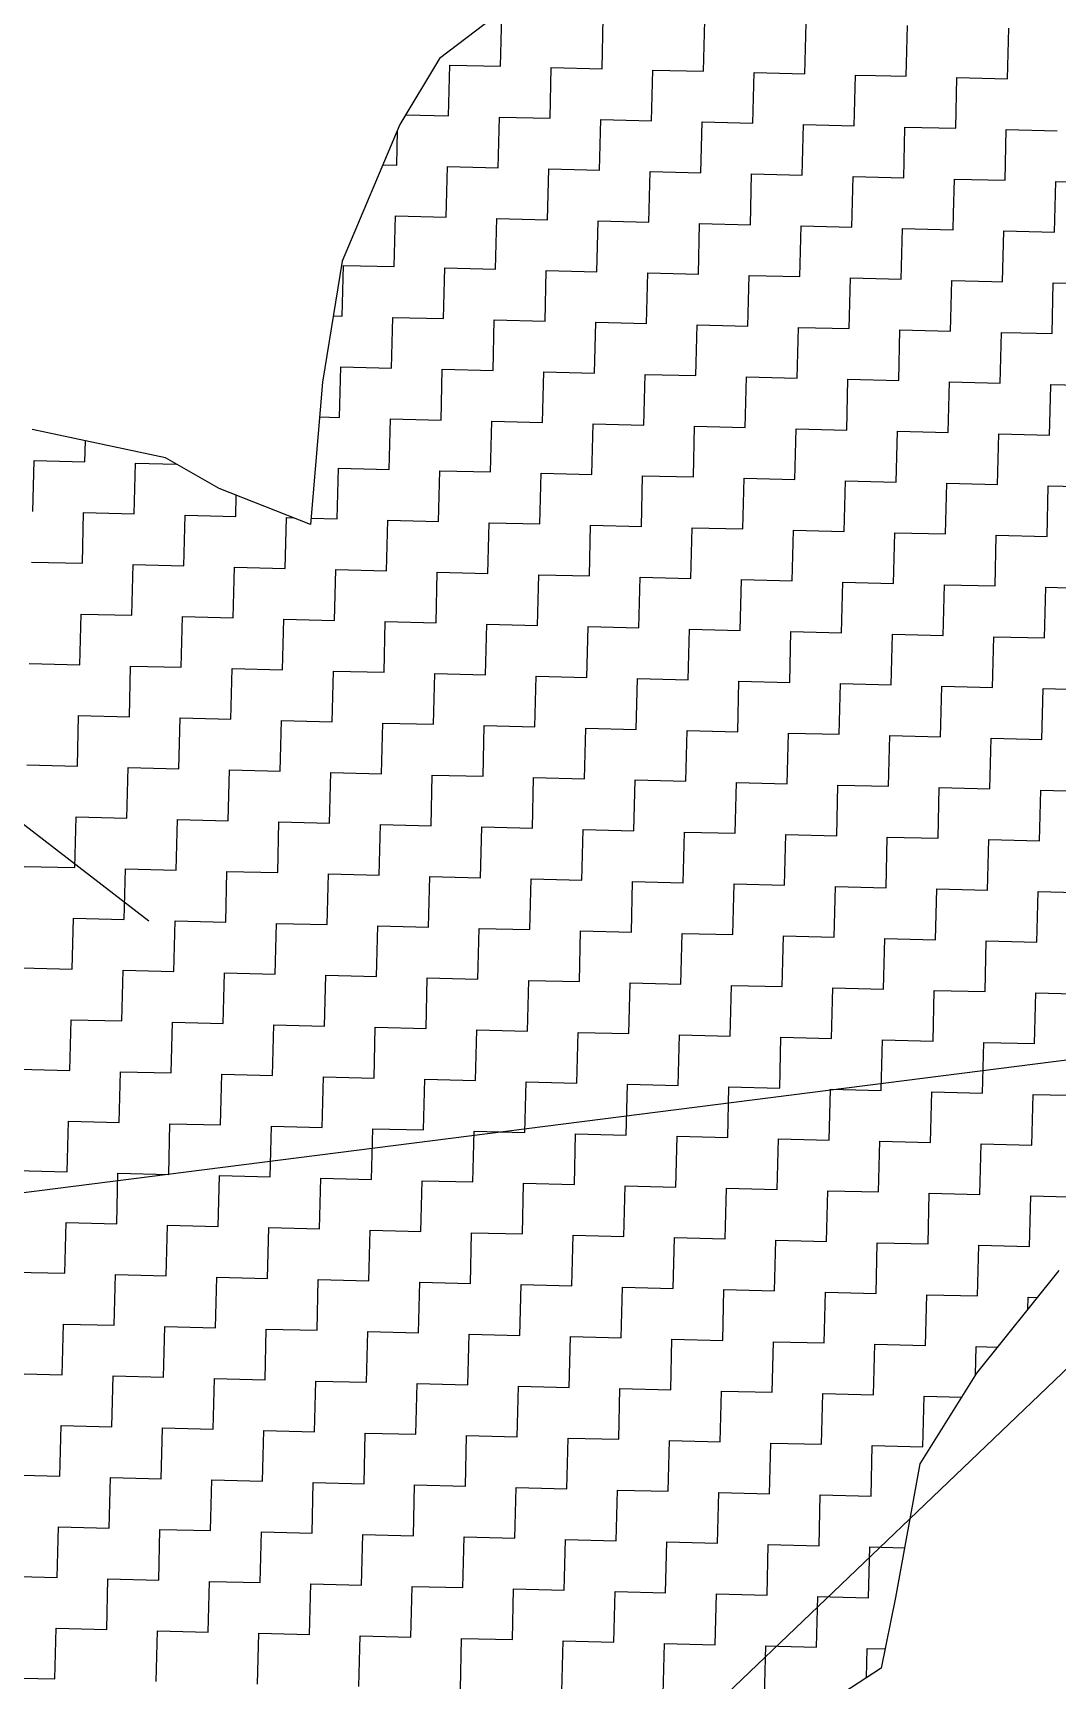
# Model space of a CAD drawing. Header units: metres. Extents: x 281189 to 282836, y 2087081 to 2088995.
# Drawn here: x 282171.3 to 282294.9, y 2087511.7 to 2087710.4 of the extents above; entities that cross this region are included whole.
import ezdxf

# ---------------------------------------------------------------- set-up
doc = ezdxf.new("R2010")
doc.units = ezdxf.units.M
doc.layers.add('POLY_HATCH', color=12, linetype='Continuous')
doc.layers.add('POLY_PARCEL', color=6, linetype='Continuous')

msp = doc.modelspace()

# ---------------------------------------------------------------- linework, layer by layer
msp.add_lwpolyline([(282152.37, 2087628.66), (282185.31, 2087603.29)])
at = {"layer": 'POLY_HATCH'}
for p, q in [((282233.26, 2087717.1), (282220.38, 2087707.32)), ((282220.38, 2087707.32), (282215.63, 2087699.35)), ((282215.63, 2087699.35), (282208.65, 2087682.85)), ((282208.65, 2087682.85), (282206.27, 2087668.26)), ((282206.27, 2087668.26), (282204.83, 2087651.11)), ((282187.33, 2087659.13), (282171.24, 2087662.56)), ((282193.81, 2087655.43), (282187.33, 2087659.13)), ((282204.83, 2087651.11), (282193.81, 2087655.43)), ((282295.13, 2087561.08), (282285.21, 2087548.69)), ((282285.21, 2087548.69), (282278.37, 2087537.75)), ((282278.37, 2087537.75), (282275.44, 2087521.65)), ((282275.44, 2087521.65), (282273.71, 2087513.1)), ((282273.71, 2087513.1), (282265.49, 2087507.75))]:
    msp.add_line(p, q, dxfattribs=at)
at = {"layer": 'POLY_HATCH', "linetype": 'Continuous'}
for p, q in [((282227.77, 2087706.38), (282227.92, 2087712.5)), ((282240.01, 2087706.08), (282240.16, 2087712.2)), ((282252.24, 2087705.78), (282252.4, 2087711.89)), ((282264.48, 2087705.47), (282264.63, 2087711.59)), ((282276.72, 2087705.17), (282276.87, 2087711.29)), ((282288.96, 2087704.87), (282289.11, 2087710.98)), ((282221.5, 2087700.41), (282221.65, 2087706.53)), ((282221.65, 2087706.53), (282227.77, 2087706.38)), ((282233.74, 2087700.11), (282233.89, 2087706.23)), ((282233.89, 2087706.23), (282240.01, 2087706.08)), ((282245.97, 2087699.81), (282246.13, 2087705.93)), ((282246.13, 2087705.93), (282252.24, 2087705.78)), ((282258.21, 2087699.5), (282258.36, 2087705.62)), ((282258.36, 2087705.62), (282264.48, 2087705.47)), ((282270.45, 2087699.2), (282270.6, 2087705.32)), ((282270.6, 2087705.32), (282273, 2087705.26)), ((282273, 2087705.26), (282276.72, 2087705.17)), ((282282.69, 2087698.9), (282282.84, 2087705.02)), ((282282.84, 2087705.02), (282288.96, 2087704.87)), ((282216.34, 2087700.54), (282221.5, 2087700.41)), ((282227.47, 2087694.14), (282227.62, 2087700.26)), ((282227.62, 2087700.26), (282233.74, 2087700.11)), ((282239.7, 2087693.84), (282239.85, 2087699.96)), ((282239.85, 2087699.96), (282245.97, 2087699.81)), ((282251.94, 2087693.54), (282252.09, 2087699.66)), ((282252.09, 2087699.66), (282258.21, 2087699.5)), ((282264.18, 2087693.23), (282264.33, 2087699.35)), ((282264.33, 2087699.35), (282270.45, 2087699.2)), ((282276.42, 2087692.93), (282276.56, 2087698.95)), ((282276.56, 2087698.95), (282276.57, 2087699.05)), ((282276.57, 2087699.05), (282282.69, 2087698.9)), ((282215.23, 2087694.45), (282215.33, 2087698.65)), ((282288.65, 2087692.63), (282288.8, 2087698.75)), ((282288.8, 2087698.75), (282294.92, 2087698.59)), ((282213.57, 2087694.49), (282215.23, 2087694.45)), ((282221.2, 2087688.18), (282221.35, 2087694.3)), ((282221.35, 2087694.3), (282227.47, 2087694.14)), ((282233.43, 2087687.87), (282233.58, 2087693.99)), ((282233.58, 2087693.99), (282239.7, 2087693.84)), ((282245.67, 2087687.57), (282245.82, 2087693.69)), ((282245.82, 2087693.69), (282251.94, 2087693.54)), ((282257.91, 2087687.27), (282258.06, 2087693.39)), ((282258.06, 2087693.39), (282264.18, 2087693.23)), ((282270.15, 2087686.96), (282270.3, 2087693.08)), ((282270.3, 2087693.08), (282276.42, 2087692.93)), ((282282.43, 2087688.57), (282282.53, 2087692.78)), ((282282.53, 2087692.78), (282288.65, 2087692.63)), ((282294.62, 2087686.36), (282294.77, 2087692.48)), ((282294.77, 2087692.48), (282300.89, 2087692.32)), ((282214.93, 2087682.21), (282215.08, 2087688.33)), ((282215.08, 2087688.33), (282221.2, 2087688.18)), ((282227.16, 2087681.91), (282227.31, 2087688.03)), ((282227.31, 2087688.03), (282233.43, 2087687.87)), ((282239.4, 2087681.6), (282239.55, 2087687.72)), ((282239.55, 2087687.72), (282245.67, 2087687.57)), ((282251.64, 2087681.3), (282251.79, 2087687.42)), ((282251.79, 2087687.42), (282257.91, 2087687.27)), ((282263.87, 2087681), (282264.03, 2087687.12)), ((282264.03, 2087687.12), (282270.15, 2087686.96)), ((282282.38, 2087686.66), (282282.43, 2087688.57)), ((282276.11, 2087680.69), (282276.26, 2087686.81)), ((282276.26, 2087686.81), (282282.38, 2087686.66)), ((282288.35, 2087680.39), (282288.5, 2087686.51)), ((282288.5, 2087686.51), (282294.62, 2087686.36)), ((282208.65, 2087676.24), (282208.81, 2087682.36)), ((282208.81, 2087682.36), (282214.93, 2087682.21)), ((282220.89, 2087675.94), (282221.04, 2087682.06)), ((282221.04, 2087682.06), (282227.16, 2087681.91)), ((282233.13, 2087675.64), (282233.28, 2087681.76)), ((282233.28, 2087681.76), (282239.4, 2087681.6)), ((282245.37, 2087675.33), (282245.52, 2087681.45)), ((282245.52, 2087681.45), (282251.64, 2087681.3)), ((282257.6, 2087675.03), (282257.76, 2087681.15)), ((282257.76, 2087681.15), (282263.87, 2087681)), ((282269.84, 2087674.73), (282269.99, 2087680.85)), ((282269.99, 2087680.85), (282276.11, 2087680.69)), ((282282.08, 2087674.42), (282282.23, 2087680.54)), ((282282.23, 2087680.54), (282287.04, 2087680.42)), ((282287.04, 2087680.42), (282288.35, 2087680.39)), ((282294.32, 2087674.12), (282294.47, 2087680.24)), ((282294.47, 2087680.24), (282300.59, 2087680.09)), ((282207.57, 2087676.27), (282208.65, 2087676.24)), ((282214.62, 2087669.97), (282214.77, 2087676.09)), ((282214.77, 2087676.09), (282220.89, 2087675.94)), ((282226.86, 2087669.67), (282227.01, 2087675.79)), ((282227.01, 2087675.79), (282233.13, 2087675.64)), ((282239.1, 2087669.37), (282239.25, 2087675.49)), ((282239.25, 2087675.49), (282245.37, 2087675.33)), ((282251.33, 2087669.06), (282251.49, 2087675.18)), ((282251.49, 2087675.18), (282257.6, 2087675.03)), ((282263.57, 2087668.76), (282263.72, 2087674.88)), ((282263.72, 2087674.88), (282269.84, 2087674.73)), ((282275.81, 2087668.46), (282275.96, 2087674.58)), ((282275.96, 2087674.58), (282282.08, 2087674.42)), ((282288.05, 2087668.15), (282288.2, 2087674.27)), ((282288.2, 2087674.27), (282290.55, 2087674.21)), ((282290.55, 2087674.21), (282294.32, 2087674.12)), ((282208.35, 2087664.01), (282208.5, 2087670.12)), ((282208.5, 2087670.12), (282214.62, 2087669.97)), ((282220.59, 2087663.7), (282220.74, 2087669.82)), ((282220.74, 2087669.82), (282226.86, 2087669.67)), ((282232.83, 2087663.4), (282232.98, 2087669.52)), ((282232.98, 2087669.52), (282239.1, 2087669.37)), ((282245.06, 2087663.1), (282245.22, 2087669.21)), ((282245.22, 2087669.21), (282251.33, 2087669.06)), ((282257.3, 2087662.79), (282257.45, 2087668.91)), ((282257.45, 2087668.91), (282263.57, 2087668.76)), ((282269.54, 2087662.49), (282269.69, 2087668.61)), ((282269.69, 2087668.61), (282275.81, 2087668.46)), ((282281.78, 2087662.19), (282281.93, 2087668.3)), ((282281.93, 2087668.3), (282288.05, 2087668.15)), ((282294.01, 2087661.88), (282294.16, 2087667.83)), ((282294.16, 2087668), (282300.28, 2087667.85)), ((282294.16, 2087667.83), (282294.16, 2087668)), ((282205.91, 2087664.07), (282208.35, 2087664.01)), ((282214.32, 2087657.74), (282214.47, 2087663.85)), ((282214.47, 2087663.85), (282220.59, 2087663.7)), ((282226.56, 2087657.43), (282226.71, 2087663.55)), ((282226.71, 2087663.55), (282232.83, 2087663.4)), ((282238.79, 2087657.13), (282238.95, 2087663.25)), ((282238.95, 2087663.25), (282245.06, 2087663.1)), ((282177.61, 2087658.65), (282177.67, 2087661.19)), ((282251.03, 2087656.83), (282251.18, 2087662.94)), ((282251.18, 2087662.94), (282257.3, 2087662.79)), ((282263.27, 2087656.52), (282263.42, 2087662.64)), ((282263.42, 2087662.64), (282269.54, 2087662.49)), ((282275.51, 2087656.22), (282275.66, 2087662.34)), ((282275.66, 2087662.34), (282281.78, 2087662.19)), ((282287.74, 2087655.92), (282287.89, 2087662.03)), ((282287.89, 2087662.03), (282294.01, 2087661.88)), ((282171.34, 2087652.68), (282171.49, 2087658.8)), ((282171.49, 2087658.8), (282177.61, 2087658.65)), ((282183.57, 2087652.38), (282183.73, 2087658.49)), ((282183.73, 2087658.49), (282188.66, 2087658.37)), ((282208.05, 2087651.77), (282208.2, 2087657.89)), ((282208.2, 2087657.89), (282214.32, 2087657.74)), ((282220.29, 2087651.47), (282220.44, 2087657.58)), ((282220.44, 2087657.58), (282226.56, 2087657.43)), ((282232.52, 2087651.16), (282232.67, 2087657.28)), ((282232.67, 2087657.28), (282238.79, 2087657.13)), ((282244.76, 2087650.86), (282244.91, 2087656.98)), ((282244.91, 2087656.98), (282251.03, 2087656.83)), ((282257, 2087650.56), (282257.15, 2087656.67)), ((282257.15, 2087656.67), (282263.27, 2087656.52)), ((282269.24, 2087650.25), (282269.39, 2087656.37)), ((282269.39, 2087656.37), (282275.51, 2087656.22)), ((282281.47, 2087649.95), (282281.62, 2087656.07)), ((282281.62, 2087656.07), (282287.74, 2087655.92)), ((282293.71, 2087649.65), (282293.86, 2087655.76)), ((282293.86, 2087655.76), (282299.98, 2087655.61)), ((282195.81, 2087652.07), (282195.87, 2087654.62)), ((282177.3, 2087646.41), (282177.45, 2087652.53)), ((282177.45, 2087652.53), (282183.57, 2087652.38)), ((282189.54, 2087646.1), (282189.69, 2087652.22)), ((282189.69, 2087652.22), (282195.81, 2087652.07)), ((282201.78, 2087645.8), (282201.93, 2087651.92)), ((282201.93, 2087651.92), (282202.83, 2087651.9)), ((282204.89, 2087651.85), (282208.05, 2087651.77)), ((282214.02, 2087645.5), (282214.17, 2087651.62)), ((282214.17, 2087651.62), (282220.29, 2087651.47)), ((282226.25, 2087645.19), (282226.4, 2087651.31)), ((282226.4, 2087651.31), (282232.52, 2087651.16)), ((282238.49, 2087644.89), (282238.64, 2087651.01)), ((282238.64, 2087651.01), (282244.76, 2087650.86)), ((282250.73, 2087644.59), (282250.88, 2087650.71)), ((282250.88, 2087650.71), (282257, 2087650.56)), ((282262.96, 2087644.28), (282263.12, 2087650.4)), ((282263.12, 2087650.4), (282269.24, 2087650.25)), ((282275.2, 2087643.98), (282275.35, 2087650.1)), ((282275.35, 2087650.1), (282281.47, 2087649.95)), ((282287.44, 2087643.68), (282287.59, 2087649.8)), ((282287.59, 2087649.8), (282293.71, 2087649.65)), ((282171.18, 2087646.56), (282177.3, 2087646.41)), ((282183.27, 2087640.14), (282183.42, 2087646.26)), ((282183.42, 2087646.26), (282189.54, 2087646.1)), ((282195.51, 2087639.83), (282195.66, 2087645.95)), ((282195.66, 2087645.95), (282201.78, 2087645.8)), ((282207.74, 2087639.53), (282207.9, 2087645.65)), ((282207.9, 2087645.65), (282214.02, 2087645.5)), ((282219.98, 2087639.23), (282220.13, 2087645.35)), ((282220.13, 2087645.35), (282226.25, 2087645.19)), ((282232.22, 2087638.92), (282232.37, 2087645.04)), ((282232.37, 2087645.04), (282238.49, 2087644.89)), ((282244.46, 2087638.62), (282244.61, 2087644.74)), ((282244.61, 2087644.74), (282250.73, 2087644.59)), ((282256.69, 2087638.32), (282256.85, 2087644.44)), ((282256.85, 2087644.44), (282262.96, 2087644.28)), ((282268.93, 2087638.01), (282269.08, 2087644.13)), ((282269.08, 2087644.13), (282275.2, 2087643.98)), ((282281.17, 2087637.71), (282281.32, 2087643.83)), ((282281.32, 2087643.83), (282287.44, 2087643.68)), ((282293.41, 2087637.41), (282293.56, 2087643.53)), ((282293.56, 2087643.53), (282299.68, 2087643.38)), ((282177, 2087634.17), (282177.15, 2087640.29)), ((282177.15, 2087640.29), (282183.27, 2087640.14)), ((282189.24, 2087633.87), (282189.39, 2087639.99)), ((282189.39, 2087639.99), (282195.51, 2087639.83)), ((282201.47, 2087633.56), (282201.63, 2087639.68)), ((282201.63, 2087639.68), (282207.74, 2087639.53)), ((282213.71, 2087633.26), (282213.86, 2087639.38)), ((282213.86, 2087639.38), (282219.98, 2087639.23)), ((282225.95, 2087632.96), (282226.1, 2087639.08)), ((282226.1, 2087639.08), (282232.22, 2087638.92)), ((282238.19, 2087632.65), (282238.34, 2087638.77)), ((282238.34, 2087638.77), (282244.46, 2087638.62)), ((282250.42, 2087632.35), (282250.58, 2087638.47)), ((282250.58, 2087638.47), (282256.69, 2087638.32)), ((282262.66, 2087632.05), (282262.81, 2087638.17)), ((282262.81, 2087638.17), (282268.93, 2087638.01)), ((282274.9, 2087631.74), (282275.05, 2087637.86)), ((282275.05, 2087637.86), (282281.17, 2087637.71)), ((282287.14, 2087631.44), (282287.29, 2087637.56)), ((282287.29, 2087637.56), (282293.41, 2087637.41)), ((282170.88, 2087634.32), (282177, 2087634.17)), ((282182.97, 2087627.9), (282183.12, 2087634.02)), ((282183.12, 2087634.02), (282189.24, 2087633.87)), ((282195.2, 2087627.6), (282195.36, 2087633.72)), ((282195.36, 2087633.72), (282201.47, 2087633.56)), ((282207.44, 2087627.29), (282207.59, 2087633.41)), ((282207.59, 2087633.41), (282213.71, 2087633.26)), ((282219.68, 2087626.99), (282219.83, 2087633.11)), ((282219.83, 2087633.11), (282225.95, 2087632.96)), ((282231.92, 2087626.69), (282232.07, 2087632.81)), ((282232.07, 2087632.81), (282238.19, 2087632.65)), ((282244.15, 2087626.38), (282244.31, 2087632.5)), ((282244.31, 2087632.5), (282250.42, 2087632.35)), ((282256.39, 2087626.08), (282256.54, 2087632.2)), ((282256.54, 2087632.2), (282262.66, 2087632.05)), ((282268.63, 2087625.78), (282268.78, 2087631.9)), ((282268.78, 2087631.9), (282274.9, 2087631.74)), ((282280.87, 2087625.47), (282281.02, 2087631.59)), ((282281.02, 2087631.59), (282287.14, 2087631.44)), ((282293.1, 2087625.17), (282293.25, 2087631.29)), ((282293.25, 2087631.29), (282299.37, 2087631.14)), ((282176.7, 2087621.93), (282176.85, 2087628.05)), ((282176.85, 2087628.05), (282182.97, 2087627.9)), ((282188.93, 2087621.63), (282189.09, 2087627.75)), ((282189.09, 2087627.75), (282195.2, 2087627.6)), ((282201.17, 2087621.33), (282201.32, 2087627.45)), ((282201.32, 2087627.45), (282207.44, 2087627.29)), ((282213.41, 2087621.02), (282213.56, 2087627.14)), ((282213.56, 2087627.14), (282219.68, 2087626.99)), ((282225.65, 2087620.72), (282225.8, 2087626.84)), ((282225.8, 2087626.84), (282231.92, 2087626.69)), ((282237.88, 2087620.42), (282238.04, 2087626.54)), ((282238.04, 2087626.54), (282244.15, 2087626.38)), ((282250.12, 2087620.11), (282250.27, 2087626.23)), ((282250.27, 2087626.23), (282256.39, 2087626.08)), ((282262.36, 2087619.81), (282262.51, 2087625.93)), ((282262.51, 2087625.93), (282268.63, 2087625.78)), ((282274.6, 2087619.51), (282274.75, 2087625.63)), ((282274.75, 2087625.63), (282280.87, 2087625.47)), ((282286.83, 2087619.2), (282286.98, 2087625.32)), ((282286.98, 2087625.32), (282293.1, 2087625.17)), ((282170.58, 2087622.09), (282176.7, 2087621.93)), ((282182.66, 2087615.66), (282182.82, 2087621.78)), ((282182.82, 2087621.78), (282188.93, 2087621.63)), ((282194.9, 2087615.36), (282195.05, 2087621.48)), ((282195.05, 2087621.48), (282201.17, 2087621.33)), ((282207.14, 2087615.06), (282207.29, 2087621.18)), ((282207.29, 2087621.18), (282213.41, 2087621.02)), ((282219.38, 2087614.75), (282219.53, 2087620.87)), ((282219.53, 2087620.87), (282225.65, 2087620.72)), ((282231.61, 2087614.45), (282231.76, 2087620.57)), ((282231.76, 2087620.57), (282237.88, 2087620.42)), ((282243.85, 2087614.15), (282244, 2087620.27)), ((282244, 2087620.27), (282250.12, 2087620.11)), ((282256.09, 2087613.84), (282256.24, 2087619.96)), ((282256.24, 2087619.96), (282262.36, 2087619.81)), ((282268.33, 2087613.54), (282268.48, 2087619.66)), ((282268.48, 2087619.66), (282274.6, 2087619.51)), ((282280.56, 2087613.24), (282280.71, 2087619.36)), ((282280.71, 2087619.36), (282286.83, 2087619.2)), ((282292.8, 2087612.93), (282292.95, 2087619.05)), ((282292.95, 2087619.05), (282299.07, 2087618.9)), ((282176.39, 2087609.7), (282176.54, 2087615.81)), ((282176.54, 2087615.81), (282182.66, 2087615.66)), ((282188.63, 2087609.39), (282188.78, 2087615.51)), ((282188.78, 2087615.51), (282194.9, 2087615.36)), ((282200.87, 2087609.09), (282201.02, 2087615.21)), ((282201.02, 2087615.21), (282207.14, 2087615.06)), ((282213.11, 2087608.79), (282213.26, 2087614.9)), ((282213.26, 2087614.9), (282219.38, 2087614.75)), ((282225.34, 2087608.48), (282225.49, 2087614.6)), ((282225.49, 2087614.6), (282231.61, 2087614.45)), ((282237.58, 2087608.18), (282237.73, 2087614.3)), ((282237.73, 2087614.3), (282243.85, 2087614.15)), ((282249.82, 2087607.88), (282249.97, 2087613.99)), ((282249.97, 2087613.99), (282256.09, 2087613.84)), ((282262.05, 2087607.57), (282262.21, 2087613.69)), ((282262.21, 2087613.69), (282268.33, 2087613.54)), ((282274.29, 2087607.27), (282274.44, 2087613.39)), ((282274.44, 2087613.39), (282280.56, 2087613.24)), ((282286.53, 2087606.97), (282286.68, 2087613.08)), ((282286.68, 2087613.08), (282292.8, 2087612.93)), ((282170.27, 2087609.85), (282176.39, 2087609.7)), ((282182.36, 2087603.43), (282182.51, 2087609.54)), ((282182.51, 2087609.54), (282188.63, 2087609.39)), ((282194.6, 2087603.12), (282194.75, 2087609.24)), ((282194.75, 2087609.24), (282200.87, 2087609.09)), ((282206.84, 2087602.82), (282206.99, 2087608.94)), ((282206.99, 2087608.94), (282213.11, 2087608.79)), ((282219.07, 2087602.52), (282219.22, 2087608.63)), ((282219.22, 2087608.63), (282225.34, 2087608.48)), ((282231.31, 2087602.21), (282231.46, 2087608.33)), ((282231.46, 2087608.33), (282237.58, 2087608.18)), ((282243.55, 2087601.91), (282243.7, 2087608.03)), ((282243.7, 2087608.03), (282249.82, 2087607.88)), ((282255.78, 2087601.61), (282255.94, 2087607.72)), ((282255.94, 2087607.72), (282262.05, 2087607.57)), ((282268.02, 2087601.3), (282268.17, 2087607.42)), ((282268.17, 2087607.42), (282274.29, 2087607.27)), ((282280.26, 2087601), (282280.41, 2087607.12)), ((282280.41, 2087607.12), (282286.53, 2087606.97)), ((282292.5, 2087600.7), (282292.65, 2087606.81)), ((282292.65, 2087606.81), (282298.77, 2087606.66)), ((282176.09, 2087597.46), (282176.24, 2087603.58)), ((282176.24, 2087603.58), (282182.36, 2087603.43)), ((282188.33, 2087597.16), (282188.48, 2087603.27)), ((282188.48, 2087603.27), (282194.6, 2087603.12)), ((282200.56, 2087596.85), (282200.72, 2087602.97)), ((282200.72, 2087602.97), (282206.84, 2087602.82)), ((282212.8, 2087596.55), (282212.95, 2087602.67)), ((282212.95, 2087602.67), (282219.07, 2087602.52)), ((282225.04, 2087596.25), (282225.19, 2087602.36)), ((282225.19, 2087602.36), (282231.31, 2087602.21)), ((282237.28, 2087595.94), (282237.43, 2087602.06)), ((282237.43, 2087602.06), (282243.55, 2087601.91)), ((282249.51, 2087595.64), (282249.67, 2087601.76)), ((282249.67, 2087601.76), (282255.78, 2087601.61)), ((282261.75, 2087595.34), (282261.9, 2087601.45)), ((282261.9, 2087601.45), (282268.02, 2087601.3)), ((282273.99, 2087595.03), (282274.14, 2087601.15)), ((282274.14, 2087601.15), (282280.26, 2087601)), ((282286.23, 2087594.73), (282286.38, 2087600.85)), ((282286.38, 2087600.85), (282292.5, 2087600.7)), ((282169.97, 2087597.61), (282176.09, 2087597.46)), ((282182.06, 2087591.19), (282182.21, 2087597.31)), ((282182.21, 2087597.31), (282188.33, 2087597.16)), ((282194.29, 2087590.88), (282194.45, 2087597)), ((282194.45, 2087597), (282200.56, 2087596.85)), ((282206.53, 2087590.58), (282206.68, 2087596.7)), ((282206.68, 2087596.7), (282212.8, 2087596.55)), ((282218.77, 2087590.28), (282218.92, 2087596.4)), ((282218.92, 2087596.4), (282225.04, 2087596.25)), ((282231.01, 2087589.98), (282231.16, 2087596.09)), ((282231.16, 2087596.09), (282237.28, 2087595.94)), ((282243.24, 2087589.67), (282243.4, 2087595.79)), ((282243.4, 2087595.79), (282249.51, 2087595.64)), ((282255.48, 2087589.37), (282255.63, 2087595.49)), ((282255.63, 2087595.49), (282261.75, 2087595.34)), ((282267.72, 2087589.07), (282267.87, 2087595.18)), ((282267.87, 2087595.18), (282273.99, 2087595.03)), ((282279.96, 2087588.76), (282280.11, 2087594.88)), ((282280.11, 2087594.88), (282286.23, 2087594.73)), ((282292.19, 2087588.46), (282292.35, 2087594.58)), ((282292.35, 2087594.58), (282298.46, 2087594.43)), ((282175.79, 2087585.22), (282175.94, 2087591.34)), ((282175.94, 2087591.34), (282182.06, 2087591.19)), ((282188.02, 2087584.92), (282188.18, 2087591.04)), ((282188.18, 2087591.04), (282194.29, 2087590.88)), ((282200.26, 2087584.61), (282200.41, 2087590.73)), ((282200.41, 2087590.73), (282206.53, 2087590.58)), ((282212.5, 2087584.31), (282212.65, 2087590.43)), ((282212.65, 2087590.43), (282218.77, 2087590.28)), ((282224.74, 2087584.01), (282224.89, 2087590.13)), ((282224.89, 2087590.13), (282231.01, 2087589.98)), ((282236.97, 2087583.7), (282237.13, 2087589.82)), ((282237.13, 2087589.82), (282243.24, 2087589.67)), ((282249.21, 2087583.4), (282249.36, 2087589.52)), ((282249.36, 2087589.52), (282255.48, 2087589.37)), ((282261.45, 2087583.1), (282261.6, 2087589.22)), ((282261.6, 2087589.22), (282267.72, 2087589.07)), ((282273.69, 2087582.79), (282273.84, 2087588.91)), ((282273.84, 2087588.91), (282279.96, 2087588.76)), ((282285.92, 2087582.49), (282286.07, 2087588.61)), ((282286.07, 2087588.61), (282292.19, 2087588.46)), ((282169.67, 2087585.37), (282175.79, 2087585.22)), ((282181.75, 2087578.95), (282181.91, 2087585.07)), ((282181.91, 2087585.07), (282188.02, 2087584.92)), ((282193.99, 2087578.65), (282194.14, 2087584.77)), ((282194.14, 2087584.77), (282200.26, 2087584.61)), ((282206.23, 2087578.34), (282206.38, 2087584.46)), ((282206.38, 2087584.46), (282212.5, 2087584.31)), ((282218.47, 2087578.04), (282218.62, 2087584.16)), ((282218.62, 2087584.16), (282224.74, 2087584.01)), ((282230.7, 2087577.74), (282230.85, 2087583.86)), ((282230.85, 2087583.86), (282236.97, 2087583.7)), ((282242.94, 2087577.43), (282243.09, 2087583.55)), ((282243.09, 2087583.55), (282249.21, 2087583.4)), ((282255.18, 2087577.13), (282255.33, 2087583.25)), ((282255.33, 2087583.25), (282261.45, 2087583.1)), ((282267.42, 2087576.83), (282267.57, 2087582.95)), ((282267.57, 2087582.95), (282273.69, 2087582.79)), ((282279.65, 2087576.52), (282279.8, 2087582.64)), ((282279.8, 2087582.64), (282285.92, 2087582.49)), ((282291.89, 2087576.22), (282292.04, 2087582.34)), ((282292.04, 2087582.34), (282298.16, 2087582.19)), ((282175.48, 2087572.98), (282175.64, 2087579.1)), ((282175.64, 2087579.1), (282181.75, 2087578.95)), ((282187.72, 2087572.68), (282187.87, 2087578.8)), ((282187.87, 2087578.8), (282193.99, 2087578.65)), ((282199.96, 2087572.38), (282200.11, 2087578.5)), ((282200.11, 2087578.5), (282206.23, 2087578.34)), ((282212.2, 2087572.07), (282212.35, 2087578.19)), ((282212.35, 2087578.19), (282218.47, 2087578.04)), ((282224.43, 2087571.77), (282224.58, 2087577.89)), ((282224.58, 2087577.89), (282230.7, 2087577.74)), ((282236.67, 2087571.47), (282236.82, 2087577.59)), ((282236.82, 2087577.59), (282242.94, 2087577.43)), ((282248.91, 2087571.16), (282249.06, 2087577.28)), ((282249.06, 2087577.28), (282255.18, 2087577.13)), ((282261.14, 2087570.86), (282261.3, 2087576.98)), ((282261.3, 2087576.98), (282267.42, 2087576.83)), ((282273.38, 2087570.56), (282273.53, 2087576.68)), ((282273.53, 2087576.68), (282279.65, 2087576.52)), ((282285.62, 2087570.25), (282285.77, 2087576.37)), ((282285.77, 2087576.37), (282291.89, 2087576.22)), ((282169.36, 2087573.14), (282175.48, 2087572.98)), ((282181.45, 2087566.71), (282181.6, 2087572.83)), ((282181.6, 2087572.83), (282187.72, 2087572.68)), ((282193.69, 2087566.41), (282193.84, 2087572.53)), ((282193.84, 2087572.53), (282199.96, 2087572.38)), ((282205.93, 2087566.11), (282206.08, 2087572.23)), ((282206.08, 2087572.23), (282212.2, 2087572.07)), ((282218.16, 2087565.8), (282218.31, 2087571.92)), ((282218.31, 2087571.92), (282224.43, 2087571.77)), ((282230.4, 2087565.5), (282230.55, 2087571.62)), ((282230.55, 2087571.62), (282236.67, 2087571.47)), ((282242.64, 2087565.2), (282242.79, 2087571.32)), ((282242.79, 2087571.32), (282248.91, 2087571.16)), ((282254.87, 2087564.89), (282255.03, 2087571.01)), ((282255.03, 2087571.01), (282261.14, 2087570.86)), ((282267.11, 2087564.59), (282267.26, 2087570.71)), ((282267.26, 2087570.71), (282273.38, 2087570.56)), ((282279.35, 2087564.29), (282279.5, 2087570.41)), ((282279.5, 2087570.41), (282285.62, 2087570.25)), ((282291.59, 2087563.98), (282291.74, 2087570.1)), ((282291.74, 2087570.1), (282297.86, 2087569.95)), ((282175.18, 2087560.75), (282175.33, 2087566.87)), ((282175.33, 2087566.87), (282181.45, 2087566.71)), ((282187.42, 2087560.44), (282187.57, 2087566.56)), ((282187.57, 2087566.56), (282193.69, 2087566.41)), ((282199.65, 2087560.14), (282199.81, 2087566.26)), ((282199.81, 2087566.26), (282205.93, 2087566.11)), ((282211.89, 2087559.84), (282212.04, 2087565.96)), ((282212.04, 2087565.96), (282218.16, 2087565.8)), ((282224.13, 2087559.53), (282224.28, 2087565.65)), ((282224.28, 2087565.65), (282230.4, 2087565.5)), ((282236.37, 2087559.23), (282236.52, 2087565.35)), ((282236.52, 2087565.35), (282242.64, 2087565.2)), ((282248.6, 2087558.93), (282248.76, 2087565.05)), ((282248.76, 2087565.05), (282254.87, 2087564.89)), ((282260.84, 2087558.62), (282260.99, 2087564.74)), ((282260.99, 2087564.74), (282267.11, 2087564.59)), ((282273.08, 2087558.32), (282273.23, 2087564.44)), ((282273.23, 2087564.44), (282279.35, 2087564.29)), ((282285.32, 2087558.02), (282285.47, 2087564.14)), ((282285.47, 2087564.14), (282291.59, 2087563.98)), ((282169.06, 2087560.9), (282175.18, 2087560.75)), ((282181.15, 2087554.48), (282181.3, 2087560.59)), ((282181.3, 2087560.59), (282187.42, 2087560.44)), ((282193.38, 2087554.17), (282193.54, 2087560.29)), ((282193.54, 2087560.29), (282199.65, 2087560.14)), ((282205.62, 2087553.87), (282205.77, 2087559.99)), ((282205.77, 2087559.99), (282211.89, 2087559.84)), ((282217.86, 2087553.57), (282218.01, 2087559.68)), ((282218.01, 2087559.68), (282224.13, 2087559.53)), ((282230.1, 2087553.26), (282230.25, 2087559.38)), ((282230.25, 2087559.38), (282236.37, 2087559.23)), ((282242.33, 2087552.96), (282242.49, 2087559.08)), ((282242.49, 2087559.08), (282248.6, 2087558.93)), ((282254.57, 2087552.66), (282254.72, 2087558.78)), ((282254.72, 2087558.78), (282260.84, 2087558.62)), ((282266.81, 2087552.35), (282266.96, 2087558.47)), ((282266.96, 2087558.47), (282273.08, 2087558.32)), ((282279.05, 2087552.05), (282279.2, 2087558.17)), ((282279.2, 2087558.17), (282285.32, 2087558.02)), ((282291.4, 2087556.42), (282291.44, 2087557.87)), ((282291.44, 2087557.87), (282292.53, 2087557.84)), ((282174.88, 2087548.51), (282175.03, 2087554.63)), ((282175.03, 2087554.63), (282181.15, 2087554.48)), ((282187.11, 2087548.21), (282187.27, 2087554.32)), ((282187.27, 2087554.32), (282193.38, 2087554.17)), ((282199.35, 2087547.9), (282199.5, 2087554.02)), ((282199.5, 2087554.02), (282205.62, 2087553.87)), ((282211.59, 2087547.6), (282211.74, 2087553.72)), ((282211.74, 2087553.72), (282217.86, 2087553.57)), ((282223.83, 2087547.3), (282223.98, 2087553.41)), ((282223.98, 2087553.41), (282230.1, 2087553.26)), ((282236.06, 2087546.99), (282236.22, 2087553.11)), ((282236.22, 2087553.11), (282242.33, 2087552.96)), ((282248.3, 2087546.69), (282248.45, 2087552.81)), ((282248.45, 2087552.81), (282254.57, 2087552.66)), ((282260.54, 2087546.39), (282260.69, 2087552.5)), ((282260.69, 2087552.5), (282266.81, 2087552.35)), ((282272.78, 2087546.08), (282272.93, 2087552.2)), ((282272.93, 2087552.2), (282279.05, 2087552.05)), ((282285.08, 2087548.48), (282285.16, 2087551.9)), ((282285.16, 2087551.9), (282287.73, 2087551.83)), ((282168.76, 2087548.66), (282174.88, 2087548.51)), ((282180.84, 2087542.24), (282181, 2087548.36)), ((282181, 2087548.36), (282187.11, 2087548.21)), ((282193.08, 2087541.94), (282193.23, 2087548.05)), ((282193.23, 2087548.05), (282199.35, 2087547.9)), ((282205.32, 2087541.63), (282205.47, 2087547.75)), ((282205.47, 2087547.75), (282211.59, 2087547.6)), ((282217.56, 2087541.33), (282217.71, 2087547.45)), ((282217.71, 2087547.45), (282223.83, 2087547.3)), ((282229.79, 2087541.03), (282229.94, 2087547.14)), ((282229.94, 2087547.14), (282236.06, 2087546.99)), ((282242.03, 2087540.72), (282242.18, 2087546.84)), ((282242.18, 2087546.84), (282248.3, 2087546.69)), ((282254.27, 2087540.42), (282254.42, 2087546.54)), ((282254.42, 2087546.54), (282260.54, 2087546.39)), ((282266.51, 2087540.12), (282266.66, 2087546.23)), ((282266.66, 2087546.23), (282272.78, 2087546.08)), ((282278.74, 2087539.81), (282278.89, 2087545.93)), ((282278.89, 2087545.93), (282283.42, 2087545.82)), ((282174.57, 2087536.27), (282174.73, 2087542.39)), ((282174.73, 2087542.39), (282180.84, 2087542.24)), ((282186.81, 2087535.97), (282186.96, 2087542.09)), ((282186.96, 2087542.09), (282193.08, 2087541.94)), ((282199.05, 2087535.67), (282199.2, 2087541.78)), ((282199.2, 2087541.78), (282205.32, 2087541.63)), ((282211.29, 2087535.36), (282211.44, 2087541.48)), ((282211.44, 2087541.48), (282217.56, 2087541.33)), ((282223.52, 2087535.06), (282223.67, 2087541.18)), ((282223.67, 2087541.18), (282229.79, 2087541.03)), ((282235.76, 2087534.76), (282235.91, 2087540.87)), ((282235.91, 2087540.87), (282242.03, 2087540.72)), ((282248, 2087534.45), (282248.15, 2087540.57)), ((282248.15, 2087540.57), (282254.27, 2087540.42)), ((282260.24, 2087534.15), (282260.39, 2087540.27)), ((282260.39, 2087540.27), (282266.51, 2087540.12)), ((282272.47, 2087533.85), (282272.62, 2087539.96)), ((282272.62, 2087539.96), (282278.74, 2087539.81)), ((282168.45, 2087536.42), (282174.57, 2087536.27)), ((282180.54, 2087530), (282180.69, 2087536.12)), ((282180.69, 2087536.12), (282186.81, 2087535.97)), ((282192.78, 2087529.7), (282192.93, 2087535.82)), ((282192.93, 2087535.82), (282199.05, 2087535.67)), ((282205.02, 2087529.39), (282205.17, 2087535.51)), ((282205.17, 2087535.51), (282211.29, 2087535.36)), ((282217.25, 2087529.09), (282217.4, 2087535.21)), ((282217.4, 2087535.21), (282223.52, 2087535.06)), ((282229.49, 2087528.79), (282229.64, 2087534.91)), ((282229.64, 2087534.91), (282235.76, 2087534.76)), ((282241.73, 2087528.48), (282241.88, 2087534.6)), ((282241.88, 2087534.6), (282248, 2087534.45)), ((282253.96, 2087528.18), (282254.12, 2087534.3)), ((282254.12, 2087534.3), (282260.24, 2087534.15)), ((282266.2, 2087527.88), (282266.35, 2087534)), ((282266.35, 2087534), (282272.47, 2087533.85)), ((282174.27, 2087524.03), (282174.42, 2087530.15)), ((282174.42, 2087530.15), (282180.54, 2087530)), ((282186.51, 2087523.73), (282186.66, 2087529.85)), ((282186.66, 2087529.85), (282192.78, 2087529.7)), ((282198.74, 2087523.43), (282198.9, 2087529.55)), ((282198.9, 2087529.55), (282205.02, 2087529.39)), ((282210.98, 2087523.12), (282211.13, 2087529.24)), ((282211.13, 2087529.24), (282217.25, 2087529.09)), ((282223.22, 2087522.82), (282223.37, 2087528.94)), ((282223.37, 2087528.94), (282229.49, 2087528.79)), ((282235.46, 2087522.52), (282235.61, 2087528.64)), ((282235.61, 2087528.64), (282241.73, 2087528.48)), ((282247.69, 2087522.21), (282247.85, 2087528.33)), ((282247.85, 2087528.33), (282253.96, 2087528.18)), ((282259.93, 2087521.91), (282260.08, 2087528.03)), ((282260.08, 2087528.03), (282266.2, 2087527.88)), ((282272.17, 2087521.61), (282272.32, 2087527.73)), ((282272.32, 2087527.73), (282276.53, 2087527.62)), ((282168.15, 2087524.19), (282174.27, 2087524.03)), ((282180.24, 2087517.76), (282180.39, 2087523.88)), ((282180.39, 2087523.88), (282186.51, 2087523.73)), ((282192.47, 2087517.46), (282192.63, 2087523.58)), ((282192.63, 2087523.58), (282198.74, 2087523.43)), ((282204.71, 2087517.16), (282204.86, 2087523.28)), ((282204.86, 2087523.28), (282210.98, 2087523.12)), ((282216.95, 2087516.85), (282217.1, 2087522.97)), ((282217.1, 2087522.97), (282223.22, 2087522.82)), ((282229.19, 2087516.55), (282229.34, 2087522.67)), ((282229.34, 2087522.67), (282235.46, 2087522.52)), ((282241.42, 2087516.25), (282241.58, 2087522.37)), ((282241.58, 2087522.37), (282247.69, 2087522.21)), ((282253.66, 2087515.94), (282253.81, 2087522.06)), ((282253.81, 2087522.06), (282259.93, 2087521.91)), ((282265.9, 2087515.64), (282266.05, 2087521.76)), ((282266.05, 2087521.76), (282272.17, 2087521.61)), ((282173.97, 2087511.8), (282174.12, 2087517.92)), ((282174.12, 2087517.92), (282180.24, 2087517.76)), ((282186.2, 2087511.49), (282186.36, 2087517.61)), ((282186.36, 2087517.61), (282192.47, 2087517.46)), ((282198.44, 2087511.19), (282198.59, 2087517.31)), ((282198.59, 2087517.31), (282204.71, 2087517.16)), ((282210.68, 2087510.89), (282210.83, 2087517.01)), ((282210.83, 2087517.01), (282216.95, 2087516.85)), ((282222.92, 2087510.58), (282223.07, 2087516.7)), ((282223.07, 2087516.7), (282229.19, 2087516.55)), ((282235.15, 2087510.28), (282235.31, 2087516.4)), ((282235.31, 2087516.4), (282241.42, 2087516.25)), ((282247.39, 2087509.98), (282247.54, 2087516.1)), ((282247.54, 2087516.1), (282253.66, 2087515.94)), ((282259.63, 2087509.67), (282259.78, 2087515.79)), ((282259.78, 2087515.79), (282265.9, 2087515.64)), ((282271.93, 2087511.94), (282272.02, 2087515.49)), ((282272.02, 2087515.49), (282274.19, 2087515.44)), ((282167.85, 2087511.95), (282173.97, 2087511.8))]:
    msp.add_line(p, q, dxfattribs=at)
at = {"layer": 'POLY_PARCEL'}
for p, q in [((282197.77, 2087455.26), (282353.66, 2087604.31)), ((282306.05, 2087587.72), (282157.06, 2087568.79))]:
    msp.add_line(p, q, dxfattribs=at)

doc.saveas('drawing.dxf')
